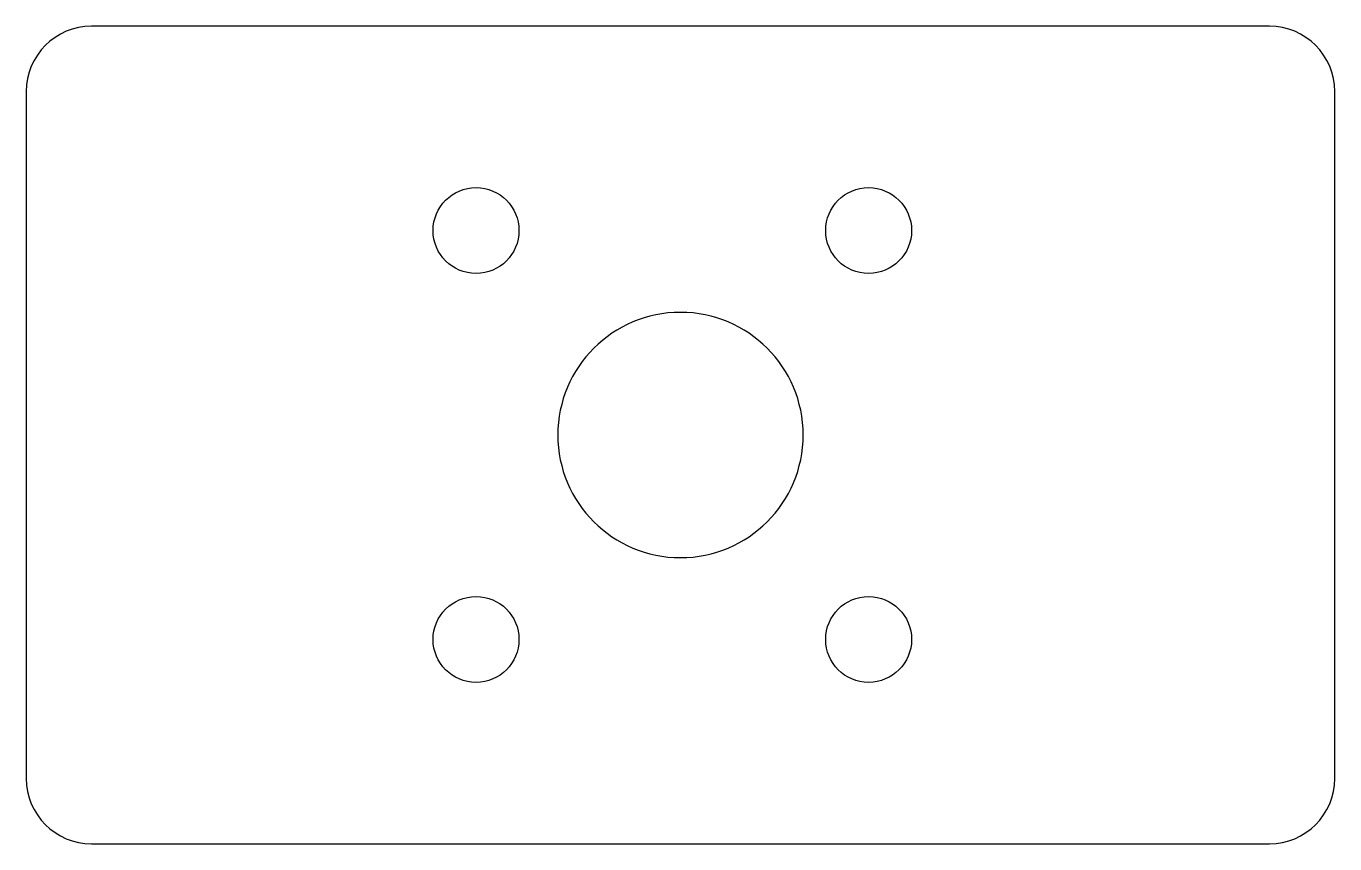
# Model space of a CAD drawing. Header units: millimetres. Extents: x 0 to 160, y 0 to 100.
import ezdxf

# ---------------------------------------------------------------- set-up
doc = ezdxf.new("R2010")
doc.units = ezdxf.units.MM
doc.layers.add('Visible', color=7, linetype='Continuous')

msp = doc.modelspace()

# ---------------------------------------------------------------- linework, layer by layer
at = {"layer": 'Visible'}
for p, q in [((152, 100), (8, 100)), ((0, 92), (0, 8)), ((160, 8), (160, 92)), ((8, 0), (152, 0))]:
    msp.add_line(p, q, dxfattribs=at)
for centre in [(55, 75), (103, 75), (55, 25), (103, 25)]:
    msp.add_circle(centre, 5.25, dxfattribs=at)
for centre, radius, start, end in [((8, 92), 8, 90, 180), ((152, 92), 8, 0, 90), ((80, 50), 15, 0, 180), ((80, 50), 15, 180, 360), ((8, 8), 8, 180, 270), ((152, 8), 8, 270, 360)]:
    msp.add_arc(centre, radius, start, end, dxfattribs=at)

doc.saveas('drawing.dxf')
